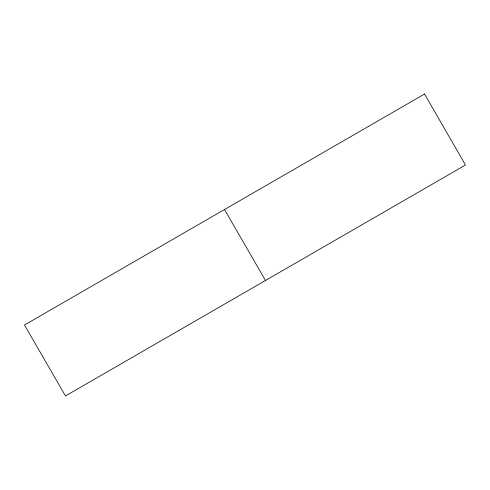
<?xml version="1.0" encoding="UTF-8"?>
<svg xmlns="http://www.w3.org/2000/svg" width="490" height="490" viewBox="0 0 490 490"><rect width="100%" height="100%" fill="white"/><g stroke="black" fill="none" stroke-linecap="round" stroke-linejoin="round"><path stroke-width="0.73" d="M224.518 209.524L265.482 280.476M424.536 94.043L24.5 324.999L65.464 395.957L465.5 165.001L424.536 94.043"/></g></svg>
